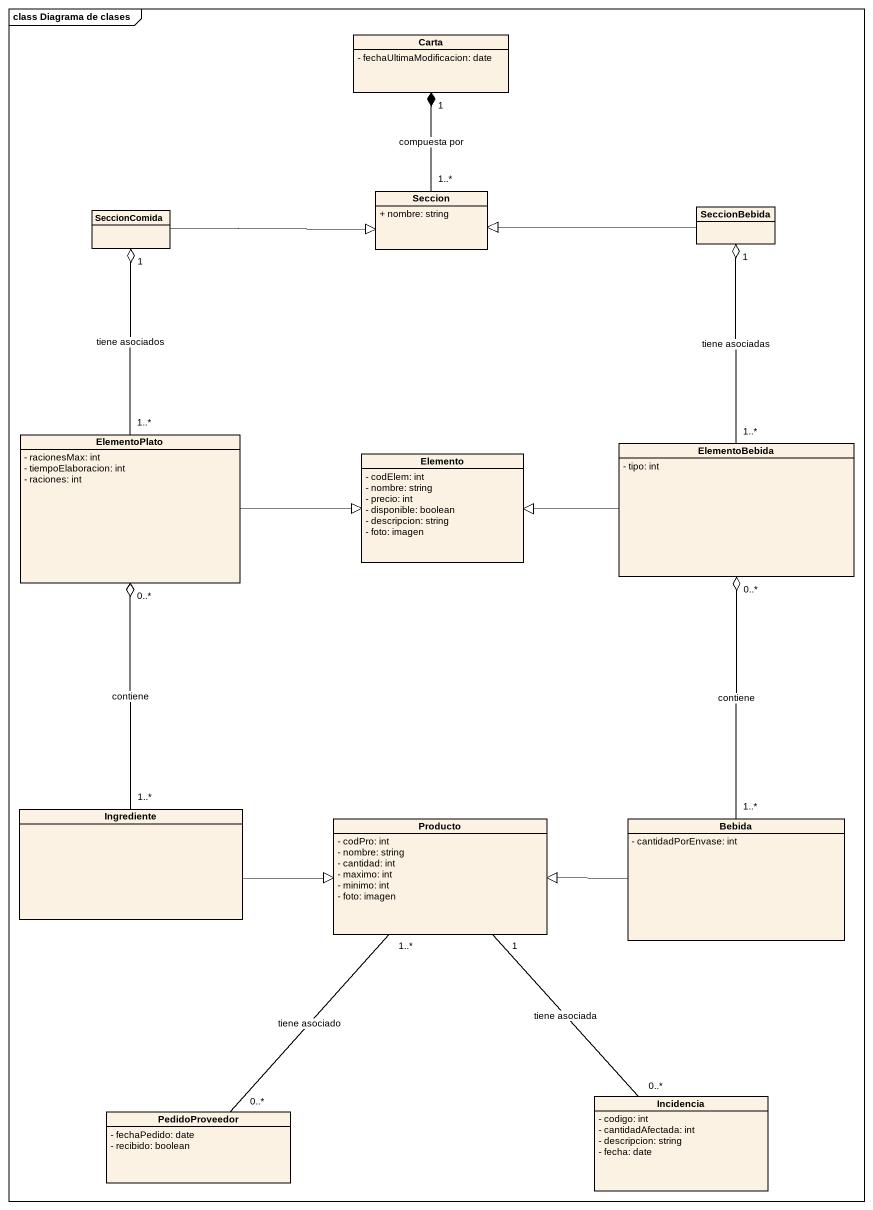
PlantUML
@startuml
mainframe class Diagrama de clases
hide circle
hide empty members
skinparam classAttributeIconSize 0
class Carta {
  - fechaUltimaModificacion: date
}
class Seccion {
  + nombre: string
}
class SeccionComida
class SeccionBebida
class ElementoPlato {
  - racionesMax: int
  - tiempoElaboracion: int
  - raciones: int
}
class Elemento {
  - codElem: int
  - nombre: string
  - precio: int
  - disponible: boolean
  - descripcion: string
  - foto: imagen
}
class ElementoBebida {
  - tipo: int
}
class Ingrediente
class Producto {
  - codPro: int
  - nombre: string
  - cantidad: int
  - maximo: int
  - minimo: int
  - foto: imagen
}
class Bebida {
  - cantidadPorEnvase: int
}
class Incidencia {
  - codigo: int
  - cantidadAfectada: int
  - descripcion: string
  - fecha: date
}
class PedidoProveedor {
  - fechaPedido: date
  - recibido: boolean
}
Seccion "1..*" -up-* "1" Carta : compuesta por
SeccionComida -right-|> Seccion
SeccionBebida -left-|> Seccion
ElementoPlato "1..*" -up-o "1" SeccionComida : tiene asociados
ElementoPlato -right-|> Elemento
ElementoBebida "1..*" -up-o "1" SeccionBebida : tiene asociadas
ElementoBebida -left-|> Elemento
Ingrediente "1..*" -up-o "0..*" ElementoPlato : contiene
Ingrediente -right-|> Producto
Producto "1..*" -- "0..*" PedidoProveedor : tiene asociado
Bebida "1..*" -up-o "0..*" ElementoBebida : contiene
Bebida -left-|> Producto
Incidencia "0..*" -up- "1" Producto : tiene asociada
@enduml
